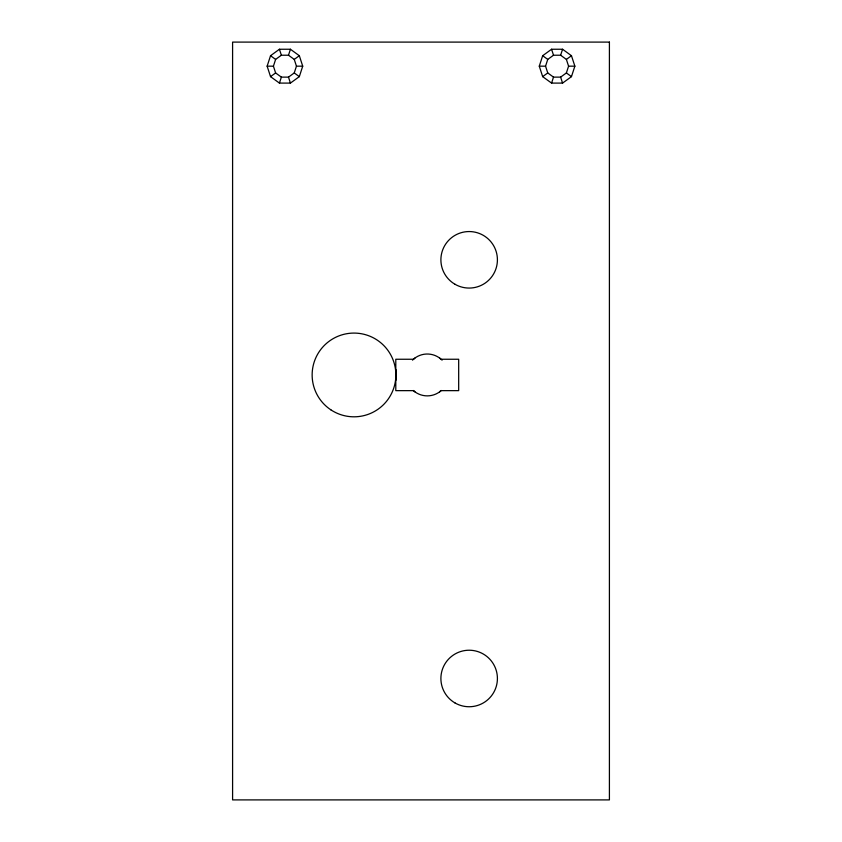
<?xml version="1.0" encoding="UTF-8"?>
<svg xmlns="http://www.w3.org/2000/svg" width="842" height="842" viewBox="0 0 842 842"><rect width="100%" height="100%" fill="white"/><g stroke="black" fill="none" stroke-linecap="round" stroke-linejoin="round"><path stroke-width="1.26" d="M267.135 66.171L270.535 55.719L279.428 49.246L290.427 49.246L299.331 55.719L302.72 66.171L299.331 76.633L290.427 83.095L279.428 83.095L270.535 76.633L267.135 66.171L273.418 66.171L275.618 59.403L281.375 55.225L288.49 55.225L294.247 59.403L296.447 66.171L294.247 72.938L288.49 77.127L281.375 77.127L275.618 72.938L273.418 66.171M279.428 83.095L281.375 77.127M288.49 55.225L290.427 49.246M539.28 66.171L542.669 55.719L551.573 49.246L562.572 49.246L571.465 55.719L574.865 66.171L571.465 76.633L562.572 83.095L551.573 83.095L542.669 76.633L539.28 66.171L545.553 66.171L547.753 59.403L553.51 55.225L560.625 55.225L566.382 59.403L568.582 66.171L566.382 72.938L560.625 77.127L553.51 77.127L547.753 72.938L545.553 66.171M551.573 83.095L553.51 77.127M560.625 55.225L562.572 49.246M414.98 358.008L413.601 359.25L395.793 359.25L395.793 390.646L413.601 390.646L414.98 391.877M439.587 391.877L440.955 390.646L458.68 390.646L458.68 359.25L440.955 359.25L439.587 358.008M270.535 76.633L275.618 72.938M294.247 59.403L299.331 55.719M542.669 76.633L547.753 72.938M566.382 59.403L571.465 55.719M296.447 66.171L302.72 66.171M568.582 66.171L574.865 66.171M542.669 55.719L547.753 59.403M566.382 72.938L571.465 76.633M270.535 55.719L275.618 59.403M294.247 72.938L299.331 76.633M551.573 49.246L553.51 55.225M560.625 77.127L562.572 83.095M279.428 49.246L281.375 55.225M288.49 77.127L290.427 83.095M395.877 369.712L395.877 380.184M441.292 390.499A20.934 20.934 0 0 1 413.275 390.499M412.475 360.144A20.934 20.934 0 0 1 442.082 360.144M609.408 42.1L232.592 42.1L232.592 799.9L609.408 799.9L609.408 42.1M455.017 284.28A28.26 28.26 0 0 0 497.412 259.81A28.26 28.26 0 0 0 455.017 235.339A28.26 28.26 0 0 0 455.017 284.28M330.843 409.822A41.868 41.868 0 0 0 395.793 377.574A41.868 41.868 0 0 0 335.4 337.442A41.868 41.868 0 0 0 330.843 409.822M455.017 702.954A28.26 28.26 0 0 0 497.412 678.484A28.26 28.26 0 0 0 455.017 654.013A28.26 28.26 0 0 0 455.017 702.954"/></g></svg>
